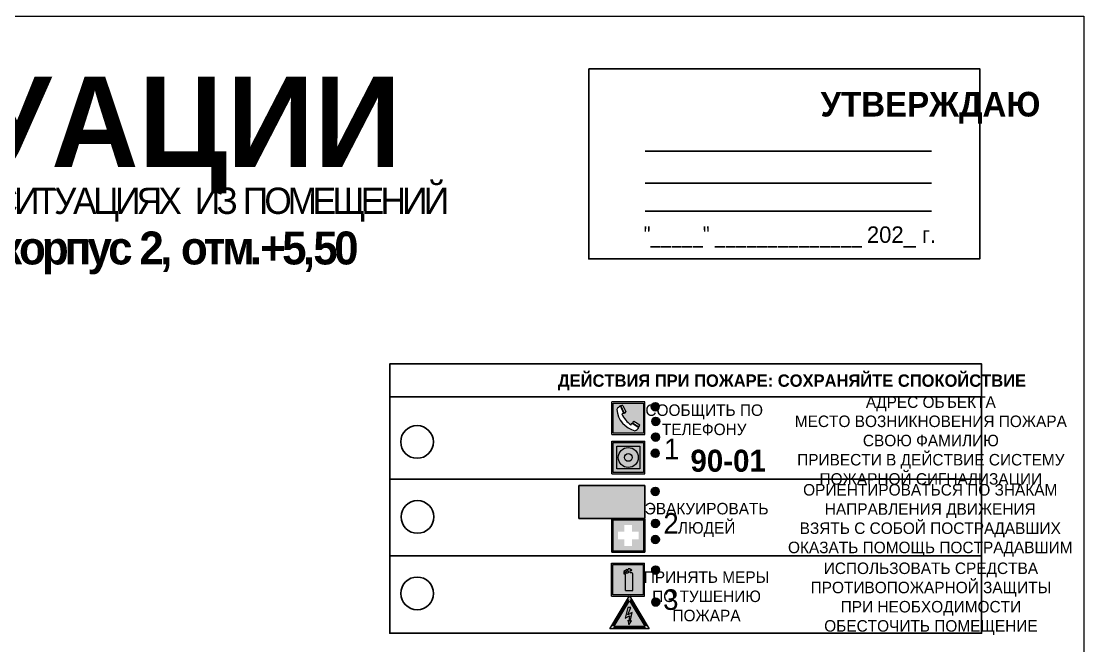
# Model space of a CAD drawing. Header units: millimetres. Extents: x 13810 to 67229, y 12374 to 21950.
# Drawn here: x 40680.6 to 40938.7, y 14001.4 to 14153.2 of the extents above; entities that cross this region are included whole.
import ezdxf

# ---------------------------------------------------------------- set-up
doc = ezdxf.new("R2010")
doc.units = ezdxf.units.MM
doc.styles.add('обычный', font='arial.ttf')

# ---------------------------------------------------------------- blocks, each defined once
blk = doc.blocks.new('A$C3E6D3DDE')
at = {"lineweight": 5}
h = blk.add_hatch(color=40, dxfattribs=at)
h.paths.add_polyline_path([(24.1, 1.45), (16.46, -11.35), (31.74, -11.35)])
h.paths.add_polyline_path([(24.09, -0.46), (30.03, -10.41), (18.14, -10.41)], flags=16)
h.paths.add_polyline_path([(24.54, -3.08), (23.41, -6.02), (25.13, -5.01), (24.33, -8.5), (24.82, -8.27), (23.79, -9.86), (23.4, -8.04), (23.8, -8.43), (24.04, -6.29), (22.39, -7.25), (23.44, -3.08)], flags=0)
h = blk.add_hatch(color=256, dxfattribs=at)
h.paths.add_polyline_path([(24.37, 0.03, 0.567511), (23.82, 0.03), (17.59, -10.4, 0.582454), (17.86, -10.88), (30.32, -10.88, 0.582149), (30.6, -10.4)])
h.paths.add_polyline_path([(24.09, -0.46), (18.14, -10.41), (30.03, -10.41)], flags=16)
h.paths.add_polyline_path([(24.54, -3.08), (23.41, -6.02), (25.13, -5.01), (24.33, -8.5), (24.82, -8.27), (23.79, -9.86), (23.4, -8.04), (23.8, -8.43), (24.04, -6.29), (22.39, -7.25), (23.44, -3.08)], flags=0)
h = blk.add_hatch(color=40, dxfattribs=at)
h.paths.add_polyline_path([(24.09, -0.46), (18.14, -10.41), (30.03, -10.41)])
h.paths.add_polyline_path([(24.82, -8.27), (23.79, -9.86), (23.4, -8.04), (23.8, -8.43), (24.04, -6.29), (22.39, -7.25), (23.44, -3.08), (24.54, -3.08), (23.41, -6.02), (25.13, -5.01), (24.33, -8.5)], flags=16)
at = {"color": 40, "lineweight": 5}
for p, q in [((16.46, -11.35), (24.1, 1.45)), ((24.1, 1.45), (31.74, -11.35))]:
    blk.add_line(p, q, dxfattribs=at)
at = {"lineweight": 5}
for p, q in [((17.59, -10.4), (23.82, 0.03)), ((24.37, 0.03), (30.6, -10.4)), ((18.14, -10.41), (24.09, -0.46)), ((23.44, -3.08), (22.39, -7.25)), ((23.41, -6.02), (24.54, -3.08)), ((24.54, -3.08), (23.44, -3.08)), ((24.09, -0.46), (30.03, -10.41)), ((22.39, -7.25), (24.04, -6.29)), ((23.8, -8.43), (23.4, -8.04)), ((23.4, -8.04), (23.79, -9.86)), ((25.13, -5.01), (23.41, -6.02)), ((24.04, -6.29), (23.8, -8.43)), ((24.33, -8.5), (25.13, -5.01)), ((17.86, -10.88), (30.32, -10.88)), ((18.14, -10.41), (30.03, -10.41)), ((23.79, -9.86), (24.82, -8.27)), ((24.82, -8.27), (24.33, -8.5))]:
    blk.add_line(p, q, dxfattribs=at)
at = {"color": 50, "lineweight": 5}
blk.add_line((31.74, -11.35), (16.46, -11.35), dxfattribs=at)
blk = doc.blocks.new('A$C456E1F9C')
at = {"lineweight": 5}
h = blk.add_hatch(color=242, dxfattribs=at)
h.paths.add_polyline_path([(0.51, -1.47), (0.51, -13.26), (12.29, -13.26), (12.29, -1.47)])
h.paths.add_polyline_path([(5.42, -4.95, -0.254479), (4.78, -5.4), (3.52, -2.53, -0.209735), (4.23, -2.4)], flags=16)
h.paths.add_polyline_path([(8.53, -8.6), (10.87, -10.17), (10.54, -10.76), (8.03, -9.13, -0.192251)], flags=16)
h.paths.add_polyline_path([(4.61, -5.49, 0.005518), (3.87, -5.72, 0.128647), (7.49, -10.01, 0.00809), (7.83, -9.33), (10.47, -10.97, -0.16736), (8.99, -12.25, -0.327862), (1.95, -3.95, -0.166952), (3.36, -2.62)], flags=16)
at = {"color": 242, "lineweight": 5}
for p, q in [((0, -13.77), (0, -0.97)), ((12.8, -0.97), (0, -0.97)), ((4.61, -5.49), (3.36, -2.62)), ((3.52, -2.53), (4.78, -5.4)), ((4.23, -2.4), (5.42, -4.95)), ((12.8, -13.77), (12.8, -0.97)), ((7.83, -9.33), (10.47, -10.97)), ((8.03, -9.13), (10.54, -10.76)), ((10.81, -10.12), (8.53, -8.6)), ((10.54, -10.76), (10.8, -10.3)), ((10.8, -10.3), (10.81, -10.12)), ((0, -13.77), (12.8, -13.77))]:
    blk.add_line(p, q, dxfattribs=at)
blk.add_lwpolyline([(0.51, -1.47), (12.29, -1.47), (12.29, -13.26), (0.51, -13.26)], close=True, dxfattribs=at)
for centre, radius, start, end in [((4.59, -5.34), 2.99, 114.2845, 152.1974), ((11.12, -3.31), 9.19, 183.9915, 256.6009), ((4.02, -3.27), 0.891, 76.3284, 123.7092), ((14.98, -39.1), 35.17, 107.1487, 108.4135), ((13.86, -0.94), 11.08, 205.5536, 234.8762), ((4.68, -4.59), 0.824, 276.9621, 334.0723), ((-13.31, 0.8), 23.44, 332.5487, 334.4027), ((8.94, -9.5), 0.989, 114.4092, 157.9388), ((7.87, -9.46), 3, 291.9291, 329.9329)]:
    blk.add_arc(centre, radius, start, end, dxfattribs=at)
blk = doc.blocks.new('A$C54414219')
at = {"true_color": 0xffffff}
h = blk.add_hatch(color=7, dxfattribs=at)
h.paths.add_polyline_path([(2.39, -9.45), (2.39, -18.3), (11.23, -18.3), (11.23, -9.45)], flags=0)
h.paths.add_polyline_path([(10.71, -13.87, -1), (2.92, -13.87, -1)], flags=0)
h.paths.add_polyline_path([(8.3, -13.87, -1), (5.33, -13.87, -1)], flags=0)
h.paths.add_polyline_path([(0.41, -7.47), (0.41, -20.27), (13.21, -20.27), (13.21, -7.47)])
h.paths.add_polyline_path([(0.92, -19.77), (12.71, -19.77), (12.71, -7.98), (0.92, -7.98)], flags=16)
h.paths.add_polyline_path([(11.23, -9.45), (11.23, -18.3), (2.39, -18.3), (2.39, -9.45)], flags=0)
at = {"lineweight": 5}
h = blk.add_hatch(color=242, dxfattribs=at)
h.paths.add_polyline_path([(12.71, -7.98), (0.92, -7.98), (0.92, -19.77), (12.71, -19.77)])
h.paths.add_polyline_path([(11.23, -18.3), (2.39, -18.3), (2.39, -9.45), (11.23, -9.45)], flags=16)
h.paths.add_polyline_path([(10.71, -13.87, -1), (2.92, -13.87, -1)], flags=0)
h.paths.add_polyline_path([(8.3, -13.87, -1), (5.33, -13.87, -1)], flags=0)
at = {"true_color": 0xffffff}
h = blk.add_hatch(color=7, dxfattribs=at)
h.paths.add_polyline_path([(2.39, -9.45), (2.39, -18.3), (11.23, -18.3), (11.23, -9.45)])
h.paths.add_polyline_path([(10.71, -13.87, -1), (2.92, -13.87, -1)], flags=16)
h.paths.add_polyline_path([(8.3, -13.87, -1), (5.33, -13.87, -1)], flags=0)
at = {"lineweight": 5}
h = blk.add_hatch(color=242, dxfattribs=at)
h.paths.add_polyline_path([(2.92, -13.87, 1), (10.71, -13.87, 1)])
h.paths.add_polyline_path([(8.3, -13.87, -1), (5.33, -13.87, -1)], flags=16)
at = {"color": 242, "lineweight": 5}
for p, q in [((0.41, -20.27), (0.41, -7.47)), ((0.41, -7.47), (13.21, -7.47)), ((0.41, -7.47), (13.21, -7.47)), ((13.21, -20.27), (13.21, -7.47)), ((0.41, -20.27), (13.21, -20.27))]:
    blk.add_line(p, q, dxfattribs=at)
for points in [[(0.92, -7.98), (12.71, -7.98), (12.71, -19.77), (0.92, -19.77)], [(2.39, -9.45), (11.23, -9.45), (11.23, -18.3), (2.39, -18.3)]]:
    blk.add_lwpolyline(points, close=True, dxfattribs=at)
for radius in [3.89, 1.49]:
    blk.add_circle((6.81, -13.87), radius, dxfattribs=at)
blk = doc.blocks.new('A$C32E8229D')
at = {"true_color": 0xffffff}
blk.add_hatch(color=7, dxfattribs=at).paths.add_polyline_path([(0, 0), (0, -8), (16, -8), (16, 0)])
h = blk.add_hatch(color=126)
h.paths.add_polyline_path([(0.2, -0.2), (15.8, -0.2), (15.8, -7.8), (0.2, -7.8)])
h.paths.add_polyline_path([(13.49, -2.05), (12.08, -2.05), (11.37, -2.63, 0.162397), (11.29, -2.84), (11.29, -3.63), (10.35, -3.63), (10.35, -4.05), (11.68, -4.05), (11.68, -3.48), (12.26, -4.28), (11.29, -5.1), (11.29, -6.78), (11.85, -6.78), (11.85, -5.44), (12.8, -4.64), (12.8, -5.94), (14.46, -5.94), (14.46, -5.39), (13.45, -5.39), (13.45, -3.97), (12.46, -2.59), (13.15, -2.59), (13.69, -3.34), (14.18, -3)], flags=16)
h.paths.add_polyline_path([(10.74, -1.82, 1), (11.8, -1.82, 1)], flags=16)
h.paths.add_polyline_path([(9.39, -3.59), (5.99, -3.59), (6.56, -3.03), (5.91, -3.03), (5.1, -3.83), (5.91, -4.64), (6.56, -4.64), (5.99, -4.09), (9.39, -4.09)], flags=16)
h.paths.add_polyline_path([(4.29, -1.08), (1.72, -1.08), (1.72, -6.6), (4.29, -6.6)], flags=16)
at = {"color": 126}
blk.add_lwpolyline([(16, -8), (0, -8), (0, 0), (16, 0)], close=True, dxfattribs=at)
blk = doc.blocks.new('A$C18900ED3')
h = blk.add_hatch(color=126)
h.paths.add_polyline_path([(-0.18, -0.18), (-7.02, -0.18), (-7.02, -7.02), (-0.18, -7.02)])
h.paths.add_polyline_path([(-5.89, -4.46), (-5.89, -2.77), (-4.46, -2.77), (-4.46, -1.31), (-2.77, -1.31), (-2.77, -2.77), (-1.33, -2.77), (-1.33, -4.46), (-2.77, -4.46), (-2.77, -5.89), (-4.46, -5.89), (-4.46, -4.46)], flags=16)
at = {"color": 126}
for p, q in [((-7.2, 0), (-7.2, -7.2)), ((0, 0), (-7.2, 0)), ((0, -7.2), (0, 0)), ((-7.02, -7.02), (-7.02, -0.18)), ((-7.02, -0.18), (-0.18, -0.18)), ((-0.18, -0.18), (-0.18, -7.02)), ((-7.2, -7.2), (0, -7.2)), ((-0.18, -7.02), (-7.02, -7.02))]:
    blk.add_line(p, q, dxfattribs=at)
blk = doc.blocks.new('A$C3AD82952')
at = {"true_color": 0xf5f5ff}
h = blk.add_hatch(color=7, dxfattribs=at)
h.dxf.hatch_style = 1
h.paths.add_polyline_path([(8.21, 8.73, 0.414214), (7.89, 9.05), (7.22, 9.05), (7.22, 9.92), (7.59, 9.92, 1), (7.57, 10.36), (7.22, 10.36), (7.22, 10.6), (6.43, 10.6), (6.43, 10.36), (6.01, 10.36), (4.74, 9.59), (4.74, 8.69), (4.98, 8.73), (4.98, 9.26), (6.12, 9.91), (6.43, 9.91), (6.43, 9.05), (5.76, 9.05, 0.414214), (5.44, 8.73), (5.44, 2.2), (8.21, 2.2)], flags=0)
h.paths.add_polyline_path([(12.8, 12.8), (0, 12.8), (0, 0), (12.8, 0)])
h.paths.add_polyline_path([(0.51, 12.29), (12.29, 12.29), (12.29, 0.51), (0.51, 0.51)], flags=16)
h.paths.add_polyline_path([(4.74, 9.59), (6.01, 10.36), (6.43, 10.36), (6.43, 10.6), (7.22, 10.6), (7.22, 10.36), (7.59, 10.36, -0.94586), (7.59, 9.92), (7.22, 9.92), (7.22, 9.05), (7.89, 9.05, -0.414214), (8.21, 8.73), (8.21, 2.2), (5.44, 2.2), (5.44, 8.73, -0.414214), (5.76, 9.05), (6.43, 9.05), (6.43, 9.91), (6.12, 9.91), (4.98, 9.26), (4.98, 8.73), (4.74, 8.69)], flags=0)
h = blk.add_hatch(color=242)
h.dxf.hatch_style = 1
h.paths.add_polyline_path([(12.29, 12.29), (0.51, 12.29), (0.51, 0.51), (12.29, 0.51)])
h.paths.add_polyline_path([(4.74, 8.69), (4.74, 9.59), (6.01, 10.36), (6.43, 10.36), (6.43, 10.6), (7.22, 10.6), (7.22, 10.36), (7.59, 10.36, -0.94586), (7.59, 9.92), (7.22, 9.92), (7.22, 9.05), (7.89, 9.05, -0.414214), (8.21, 8.73), (8.21, 2.2), (5.44, 2.2), (5.44, 8.73, -0.414214), (5.76, 9.05), (6.43, 9.05), (6.43, 9.91), (6.12, 9.91), (4.98, 9.26), (4.98, 8.73)], flags=16)
h = blk.add_hatch(color=7, dxfattribs=at)
h.dxf.hatch_style = 1
h.paths.add_polyline_path([(8.21, 8.73, 0.414214), (7.89, 9.05), (7.22, 9.05), (7.22, 9.92), (7.59, 9.92, 1), (7.57, 10.36), (7.22, 10.36), (7.22, 10.6), (6.43, 10.6), (6.43, 10.36), (6.01, 10.36), (4.74, 9.59), (4.74, 8.69), (4.98, 8.73), (4.98, 9.26), (6.12, 9.91), (6.43, 9.91), (6.43, 9.05), (5.76, 9.05, 0.414214), (5.44, 8.73), (5.44, 2.2), (8.21, 2.2)])
at = {"color": 242, "lineweight": 5}
for p, q in [((0, 0), (0, 12.8)), ((0, 12.8), (12.8, 12.8)), ((12.8, 0), (12.8, 12.8)), ((6.01, 10.36), (4.74, 9.59)), ((4.74, 9.59), (4.74, 8.69)), ((4.74, 8.69), (4.98, 8.73)), ((4.98, 9.26), (6.12, 9.91)), ((4.98, 8.73), (4.98, 9.26)), ((5.44, 2.2), (5.44, 8.73)), ((5.76, 9.05), (6.43, 9.05)), ((6.01, 10.36), (6.43, 10.36)), ((6.12, 9.91), (6.43, 9.91)), ((7.22, 10.6), (6.43, 10.6)), ((6.43, 10.6), (6.43, 10.36)), ((6.43, 9.91), (6.43, 9.05)), ((7.22, 10.36), (7.22, 10.6)), ((7.59, 10.36), (7.22, 10.36)), ((7.22, 9.05), (7.22, 9.92)), ((7.59, 9.92), (7.22, 9.92)), ((7.89, 9.05), (7.22, 9.05)), ((8.21, 2.2), (8.21, 8.73)), ((0, 0), (12.8, 0)), ((5.44, 2.2), (8.21, 2.2))]:
    blk.add_line(p, q, dxfattribs=at)
blk.add_lwpolyline([(0.51, 12.29), (12.29, 12.29), (12.29, 0.51), (0.51, 0.51)], close=True, dxfattribs=at)
for centre, radius, start, end in [((5.76, 8.73), 0.32, 90, 180), ((7.58, 10.14), 0.223, 273.1875, 86.8125), ((7.89, 8.73), 0.32, 0, 90)]:
    blk.add_arc(centre, radius, start, end, dxfattribs=at)

msp = doc.modelspace()

# ---------------------------------------------------------------- hatches: boundary and pattern name
at = {"lineweight": 0}
h = msp.add_hatch(color=256, dxfattribs=at)
h.dxf.hatch_style = 1
h.paths.add_polyline_path([(40833.65, 14059.54, 1), (40835.58, 14059.54, 1)])
h = msp.add_hatch(color=256, dxfattribs=at)
h.dxf.hatch_style = 1
h.paths.add_polyline_path([(40833.75, 14055.96, 1), (40835.68, 14055.96, 1)])
h = msp.add_hatch(color=256, dxfattribs=at)
h.dxf.hatch_style = 1
h.paths.add_polyline_path([(40833.71, 14052.15, 1), (40835.65, 14052.15, 1)])
h = msp.add_hatch(color=256, dxfattribs=at)
h.dxf.hatch_style = 1
h.paths.add_polyline_path([(40833.63, 14048.22, 1), (40835.56, 14048.22, 1)])
h = msp.add_hatch(color=256, dxfattribs=at)
h.dxf.hatch_style = 1
h.paths.add_polyline_path([(40833.64, 14038.95, 1), (40835.57, 14038.95, 1)])
h = msp.add_hatch(color=256, dxfattribs=at)
h.dxf.hatch_style = 1
h.paths.add_polyline_path([(40833.68, 14031.17, 1), (40835.62, 14031.17, 1)])
h = msp.add_hatch(color=256, dxfattribs=at)
h.dxf.hatch_style = 1
h.paths.add_polyline_path([(40833.68, 14027.27, 1), (40835.61, 14027.27, 1)])
h = msp.add_hatch(color=256, dxfattribs=at)
h.dxf.hatch_style = 1
h.paths.add_polyline_path([(40833.73, 14019.85, 1), (40835.67, 14019.85, 1)])
h = msp.add_hatch(color=256, dxfattribs=at)
h.dxf.hatch_style = 1
h.paths.add_polyline_path([(40833.74, 14012.08, 1), (40835.67, 14012.08, 1)])

# ---------------------------------------------------------------- linework, layer by layer
at = {"color": 126, "lineweight": 0, "true_color": 0x008754}
msp.add_lwpolyline([(40338.71, 14154.45), (40938.71, 14154.45), (40938.71, 13759.45), (40338.71, 13759.45)], close=True, dxfattribs=at)
msp.add_lwpolyline([(40338.71, 14154.45), (40938.71, 14154.45), (40938.71, 13759.45), (40338.71, 13759.45)], close=True, dxfattribs=at)
msp.add_lwpolyline([(40338.71, 14154.45), (40938.71, 14154.45), (40938.71, 13759.45), (40338.71, 13759.45)], close=True, dxfattribs=at)
msp.add_lwpolyline([(40338.71, 14154.45), (40938.71, 14154.45), (40938.71, 13759.45), (40338.71, 13759.45)], close=True, dxfattribs=at)
for points in [[(40818.43, 14141.66), (40913.43, 14141.66), (40913.43, 14095.45), (40818.43, 14095.45)], [(40770.1, 14061.9), (40913.87, 14061.9), (40913.87, 14069.95), (40770.1, 14069.95)], [(40770.1, 14061.9), (40913.87, 14061.9), (40913.87, 14004.5), (40770.1, 14004.5)]]:
    msp.add_lwpolyline(points, close=True)
for points in [[(40832.18, 14121.61), (40901.71, 14121.61)], [(40832.18, 14113.85), (40901.71, 14113.85)], [(40832.18, 14107.06), (40901.71, 14107.06)], [(40828.52, 14041.9), (40770.1, 14041.9), (40913.87, 14041.9)], [(40828.52, 14023.33), (40770.1, 14023.33), (40913.87, 14023.33)]]:
    msp.add_lwpolyline(points)
for centre, radius in [((40834.61, 14059.54), 0.966), ((40834.72, 14055.96), 0.966), ((40776.73, 14050.98), 3.98), ((40834.68, 14052.15), 0.966), ((40834.6, 14048.22), 0.966), ((40834.61, 14038.95), 0.966), ((40776.82, 14032.75), 3.98), ((40834.65, 14031.17), 0.966), ((40834.64, 14027.27), 0.966), ((40834.7, 14019.85), 0.966), ((40776.76, 14014.17), 3.98), ((40834.71, 14012.08), 0.966)]:
    msp.add_circle(centre, radius)

# ---------------------------------------------------------------- block references
for name, p, xscale, yscale, zscale in [('A$C456E1F9C', (40824.06, 14061.36), 0.625, 0.625, 0.625), ('A$C54414219', (40823.8, 14055.87), 0.625, 0.625, 0.625), ('A$C18900ED3', (40832.06, 14032.23), 1.111111111007631, 1.111111111007631, 1.111111111007631), ('A$C3AD82952', (40824.01, 14013.5), 0.625, 0.625, 0.625), ('A$C3E6D3DDE', (40813.3, 14012.69), 0.625, 0.625, 0.625)]:
    msp.add_blockref(name, p, dxfattribs=dict(xscale=xscale, yscale=yscale, zscale=zscale))
at = {"xscale": -1}
msp.add_blockref('A$C32E8229D', (40832.06, 14040.38), dxfattribs=at)

# ---------------------------------------------------------------- texts
at = {"lineweight": 0, "style": 'обычный'}
for s, insert, char_height, width, attachment_point in [('{\\fProxima Nova Rg|b1|i0|c204|p2;ПЛАН ЭВАКУАЦИИ}', (40495.71, 14139.76), 22, 493.8901, 1), ('\\pi-18,l18,t18;{\\fProxima Nova Rg|b1|i0|c204|p2;УТВЕРЖДАЮ\\H1.1997x; }', (40901.47, 14132.19), 6, 126.6484, 5), ('{\\fArial Narrow|b0|i0|c204|p34;"_____" ______________ \\fProxima Nova Rg|b0|i0|c204|p2;202_ г. }', (40867.33, 14100.78), 4, 78.6503, 5), ('{\\fProxima Nova Rg|b1|i0|c204|p2;ДЕЙСТВИЯ ПРИ ПОЖАРЕ: СОХРАНЯЙТЕ СПОКОЙСТВИЕ\\H1.6644x; }', (40867.82, 14065.45), 3, 175.1736, 5), ('\\pi-8.4,l8.4,t8.4;{\\fProxima Nova Rg|b0|i0|c204|p2;АДРЕС ОБЪЕКТА\\PМЕСТО ВОЗНИКНОВЕНИЯ ПОЖАРА \\PСВОЮ ФАМИЛИЮ\\PПРИВЕСТИ В ДЕЙСТВИЕ СИСТЕМУ \\PПОЖАРНОЙ СИГНАЛИЗАЦИИ}', (40901.56, 14050.92), 2.8, 126.6484, 5), ('{\\fProxima Nova Rg|b0|i0|c204|p2;СООБЩИТЬ ПО \\PТЕЛЕФОНУ}', (40846.49, 14056.35), 2.8, 126.6484, 5), ('{\\fProxima Nova Rg|b0|i0|c204|p2;1\\H1.1667x; }', (40838.59, 14049.29), 5, 126.6484, 5), ('{\\fProxima Nova Rg|b1|i0|c204|p2;\\H1.0714x;90-01\\fProxima Nova Rg|b0|i0|c204|p2;\\H0.93331x; \\H1.3449x; }', (40852.31, 14046.38), 5, 126.6484, 5), ('\\pi-8.4,l8.4,t8.4;{\\fProxima Nova Rg|b0|i0|c204|p2;ОРИЕНТИРОВАТЬСЯ ПО ЗНАКАМ \\PНАПРАВЛЕНИЯ ДВИЖЕНИЯ\\PВЗЯТЬ С СОБОЙ ПОСТРАДАВШИХ\\PОКАЗАТЬ ПОМОЩЬ ПОСТРАДАВШИМ}', (40901.42, 14031.94), 2.8, 126.6484, 5), ('{\\fProxima Nova Rg|b0|i0|c204|p2;ЭВАКУИРОВАТЬ \\PЛЮДЕЙ}', (40847.09, 14032.03), 2.8, 126.6484, 5), ('{\\fProxima Nova Rg|b0|i0|c204|p2;2\\H1.1967x; }', (40838.44, 14031.2), 5, 126.6484, 5), ('\\pi-8.4,l8.4,t8.4;{\\fProxima Nova Rg|b0|i0|c204|p2;ИСПОЛЬЗОВАТЬ СРЕДСТВА \\PПРОТИВОПОЖАРНОЙ ЗАЩИТЫ \\PПРИ НЕОБХОДИМОСТИ \\PОБЕСТОЧИТЬ ПОМЕЩЕНИЕ}', (40901.58, 14012.87), 2.8, 126.6484, 5), ('{\\fProxima Nova Rg|b0|i0|c204|p2;ПРИНЯТЬ МЕРЫ \\PПО ТУШЕНИЮ \\PПОЖАРА}', (40847.06, 14013.45), 2.8, 126.6484, 5), ('{\\fProxima Nova Rg|b0|i0|c204|p2;3\\H1.1967x; }', (40838.38, 14012.63), 5, 126.6484, 5)]:
    msp.add_mtext(s, dxfattribs=dict(at, insert=insert, char_height=char_height, width=width, attachment_point=attachment_point))
at = {"color": 0, "lineweight": 0, "insert": (40646.11, 14112.91), "char_height": 8, "width": 449.2158, "attachment_point": 5, "style": 'обычный'}
msp.add_mtext('{\\fArial Black|b1|i0|c204|p34;\\H2x;\\T0.85;  \\fArial Narrow|b0|i0|c204|p34;\\H0.8x;\\W0.9;\\P\\fProxima Nova Rg|b0|i0|c204|p2;\\H0.5x;\\W1;\\C256;ПРИ ПОЖАРЕ  ИЛИ ДРУГИХ ЧРЕЗВЫЧАЙНЫХ СИТУАЦИЯХ  ИЗ ПОМЕЩЕНИЙ \\fProxima Nova Rg|b1|i0|c204|p2;\\H1.25x;\\PЦЭН : ПРОИЗВОДСТВО 1, ЭО-1, корпус 2, отм.+5,50}', dxfattribs=at)

doc.saveas('drawing.dxf')
